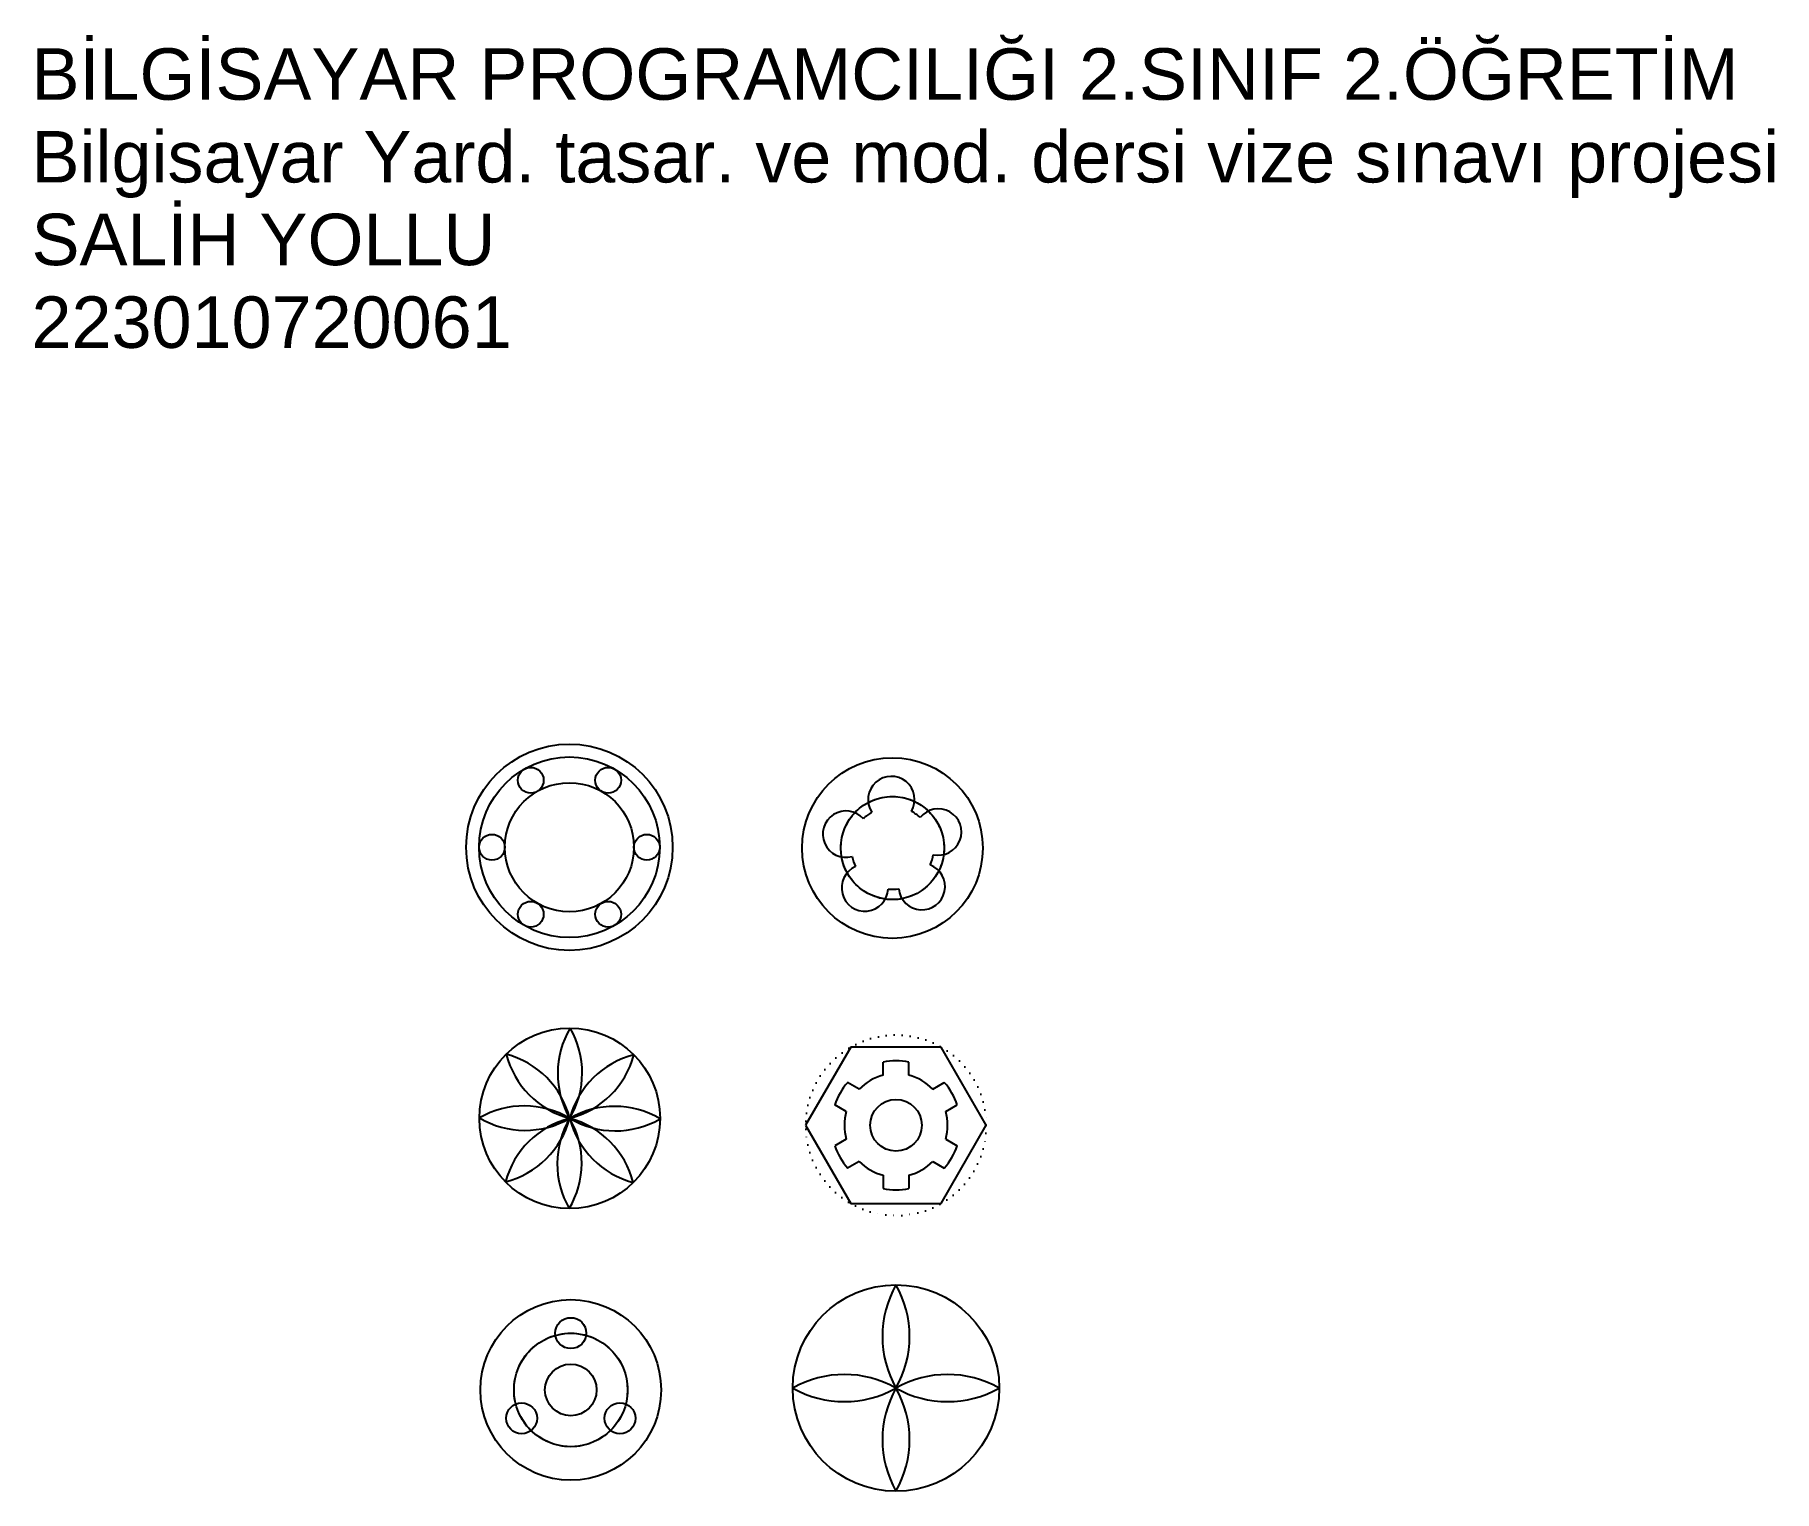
# Model space of a CAD drawing. Header units: millimetres. Extents: x 2646 to 3320, y 1450 to 2015.
import ezdxf

# ---------------------------------------------------------------- set-up
doc = ezdxf.new("R2010")
doc.units = ezdxf.units.MM
doc.linetypes.add('ACAD_ISO07W100', pattern=[3, 0, -3])
doc.linetypes.add('ACAD_ISO08W100', pattern=[36, 24, -3, 6, -3])
doc.styles.get("Standard").update_dxf_attribs({"font": 'arial.ttf'})

# ---------------------------------------------------------------- blocks, each defined once
blk = doc.blocks.new('*U1')
blk.add_circle((0, 0), 5)
blk = doc.blocks.new('*U2')
at = {"color": 0, "linetype": 'ByBlock', "lineweight": -2, "transparency": 16777216}
for p, rotation in [((2838.3, 1725.94), 299.9999999999999), ((2868.3, 1725.94), 240), ((2883.3, 1699.96), 180), ((2838.3, 1673.98), 59.99999999999999), ((2868.3, 1673.98), 120)]:
    blk.add_blockref('*U1', p, dxfattribs=dict(at, rotation=rotation))
blk.add_blockref('*U1', (2823.3, 1699.96), dxfattribs=at)
blk = doc.blocks.new('*U4')
for centre, start, end in [((29.82, -0.16), 149.27695, 210.0978), ((-29.82, 0.16), 329.27695, 30.0978)]:
    blk.add_arc(centre, 34.57, start, end)
blk = doc.blocks.new('*U5')
at = {"color": 0, "linetype": 'ByBlock', "lineweight": -2, "transparency": 16777216}
blk.add_blockref('*U4', (3118.88, 1717.52), dxfattribs=at)
for p, rotation in [((3106.48, 1712.46), 45.00000000000001), ((3131.23, 1712.33), 315), ((3101.29, 1700.11), 90), ((3106.34, 1687.71), 135), ((3118.69, 1682.52), 180), ((3131.09, 1687.58), 225), ((3136.29, 1699.92), 270)]:
    blk.add_blockref('*U4', p, dxfattribs=dict(at, rotation=rotation))
blk = doc.blocks.new('*U7')
for centre, start, end in [((35.33, 0), 150.48537, 209.51463), ((-35.33, 0), 330.48537, 29.51463)]:
    blk.add_arc(centre, 40.6, start, end)
blk = doc.blocks.new('*U8')
at = {"color": 0, "linetype": 'ByBlock', "lineweight": -2, "transparency": 16777216}
blk.add_blockref('*U7', (3265.61, 1728.6), dxfattribs=at)
for p, rotation in [((3245.61, 1708.6), 89.99999999999997), ((3285.61, 1708.6), 269.9999999999999), ((3265.61, 1688.6), 180)]:
    blk.add_blockref('*U7', p, dxfattribs=dict(at, rotation=rotation))
blk = doc.blocks.new('*U9')
blk.add_circle((0, 0), 6)
blk = doc.blocks.new('*U10')
at = {"color": 0, "linetype": 'ByBlock', "lineweight": -2, "transparency": 16777216}
blk.add_blockref('*U9', (3407.63, 1739.25), dxfattribs=at)
for p, rotation in [((3388.58, 1706.25), 120), ((3426.69, 1706.25), 240)]:
    blk.add_blockref('*U9', p, dxfattribs=dict(at, rotation=rotation))

msp = doc.modelspace()

# ---------------------------------------------------------------- linework, layer by layer
at = {"linetype": 'ByBlock'}
for p, q in [((2962.32, 1622.5), (2944.82, 1592.19)), ((2997.32, 1622.5), (2962.32, 1622.5)), ((3014.82, 1592.19), (2997.32, 1622.5)), ((2974.82, 1611.56), (2974.82, 1616.69)), ((2974.82, 1611.56), (2974.82, 1616.69)), ((2984.82, 1611.56), (2984.82, 1616.69)), ((2984.82, 1611.56), (2984.82, 1616.69)), ((2965.55, 1606.21), (2961.1, 1608.77)), ((2965.55, 1606.21), (2961.1, 1608.77)), ((2994.09, 1606.21), (2998.53, 1608.77)), ((2994.09, 1606.21), (2998.53, 1608.77)), ((2960.55, 1597.55), (2956.1, 1600.11)), ((2960.55, 1597.55), (2956.1, 1600.11)), ((2999.09, 1597.55), (3003.53, 1600.11)), ((2999.09, 1597.55), (3003.53, 1600.11)), ((2944.82, 1592.19), (2962.32, 1561.88)), ((2997.32, 1561.88), (3014.82, 1592.19)), ((2960.55, 1586.84), (2956.1, 1584.28)), ((2960.55, 1586.84), (2956.1, 1584.28)), ((2999.09, 1586.84), (3003.53, 1584.28)), ((2999.09, 1586.84), (3003.53, 1584.28)), ((2965.55, 1578.18), (2961.1, 1575.62)), ((2965.55, 1578.18), (2961.1, 1575.62)), ((2994.09, 1578.18), (2998.53, 1575.62)), ((2994.09, 1578.18), (2998.53, 1575.62)), ((2974.82, 1572.83), (2974.82, 1567.7)), ((2974.82, 1572.83), (2974.82, 1567.7)), ((2984.82, 1572.83), (2984.82, 1567.7)), ((2984.82, 1572.83), (2984.82, 1567.7)), ((2962.32, 1561.88), (2997.32, 1561.88))]:
    msp.add_line(p, q, dxfattribs=at)
for centre, radius in [((2853.3, 1699.96), 40), ((2853.3, 1699.96), 35), ((2978.45, 1699.65), 35), ((2853.3, 1699.96), 25), ((2978.45, 1699.65), 20), ((2978.45, 1699.65), 20), ((2978.45, 1699.65), 20), ((2823.3, 1699.96), 5), ((2823.3, 1699.96), 5), ((2853.42, 1594.87), 35), ((2979.82, 1490.32), 40), ((2853.83, 1489.59), 35), ((2853.83, 1489.59), 22), ((2853.83, 1489.59), 22), ((2853.83, 1489.59), 22), ((2853.83, 1489.59), 22), ((2853.83, 1489.59), 10)]:
    msp.add_circle(centre, radius)
at = {"linetype": 'ACAD_ISO08W100'}
for centre, radius in [((2978.45, 1699.65), 20), ((2853.83, 1489.59), 22)]:
    msp.add_circle(centre, radius, dxfattribs=at)
at = {"linetype": 'ACAD_ISO07W100'}
msp.add_circle((2979.82, 1592.19), 35, dxfattribs=at)
at = {"linetype": 'ByBlock'}
msp.add_circle((2979.82, 1592.19), 10, dxfattribs=at)
for centre, radius, start, end in [((2978.01, 1718.44), 9, 329.5585, 213.10075), ((2960.45, 1705.04), 9, 41.5585, 285.10075), ((2978.45, 1699.65), 16, 119.89845, 134.76081), ((2978.45, 1699.65), 16, 47.89845, 62.76081), ((2996.18, 1705.87), 9, 257.5585, 141.10075), ((2967.76, 1684.2), 9, 113.5585, 357.10075), ((2978.45, 1699.65), 16, 191.89845, 206.76081), ((2989.84, 1684.71), 9, 185.5585, 69.10075), ((2978.45, 1699.65), 16, 335.89845, 350.76081), ((2978.45, 1699.65), 16, 263.89845, 278.76081)]:
    msp.add_arc(centre, radius, start, end)
for radius, start, end in [(20, 104.47751, 135.52249), (25, 78.46304, 101.53696), (20, 44.47751, 75.52249), (25, 138.46304, 161.53696), (25, 18.46304, 41.53696), (20, 164.47751, 195.52249), (20, 344.47751, 15.52249), (25, 198.46304, 221.53696), (25, 318.46304, 341.53696), (20, 224.47751, 255.52249), (20, 284.47751, 315.52249), (25, 258.46304, 281.53696)]:
    msp.add_arc((2979.82, 1592.19), radius, start, end, dxfattribs=at)

# ---------------------------------------------------------------- block references
for name, p in [('*U2', (0, 0)), ('*U5', (-265.37, -105.15)), ('*U8', (-285.79, -218.28)), ('*U10', (-553.8, -227.65))]:
    msp.add_blockref(name, p)

# ---------------------------------------------------------------- texts
for s, p in [('BİLGİSAYAR PROGRAMCILIĞI 2.SINIF 2.ÖĞRETİM', (2644.9, 1989.72)), ('Bilgisayar Yard. tasar. ve mod. dersi vize sınavı projesi ', (2644.9, 1957.66)), ('SALİH YOLLU', (2644.9, 1925.6)), ('223010720061', (2644.9, 1893.54))]:
    msp.add_text(s, height=19.957, dxfattribs=at).set_placement(p)

doc.saveas('drawing.dxf')
